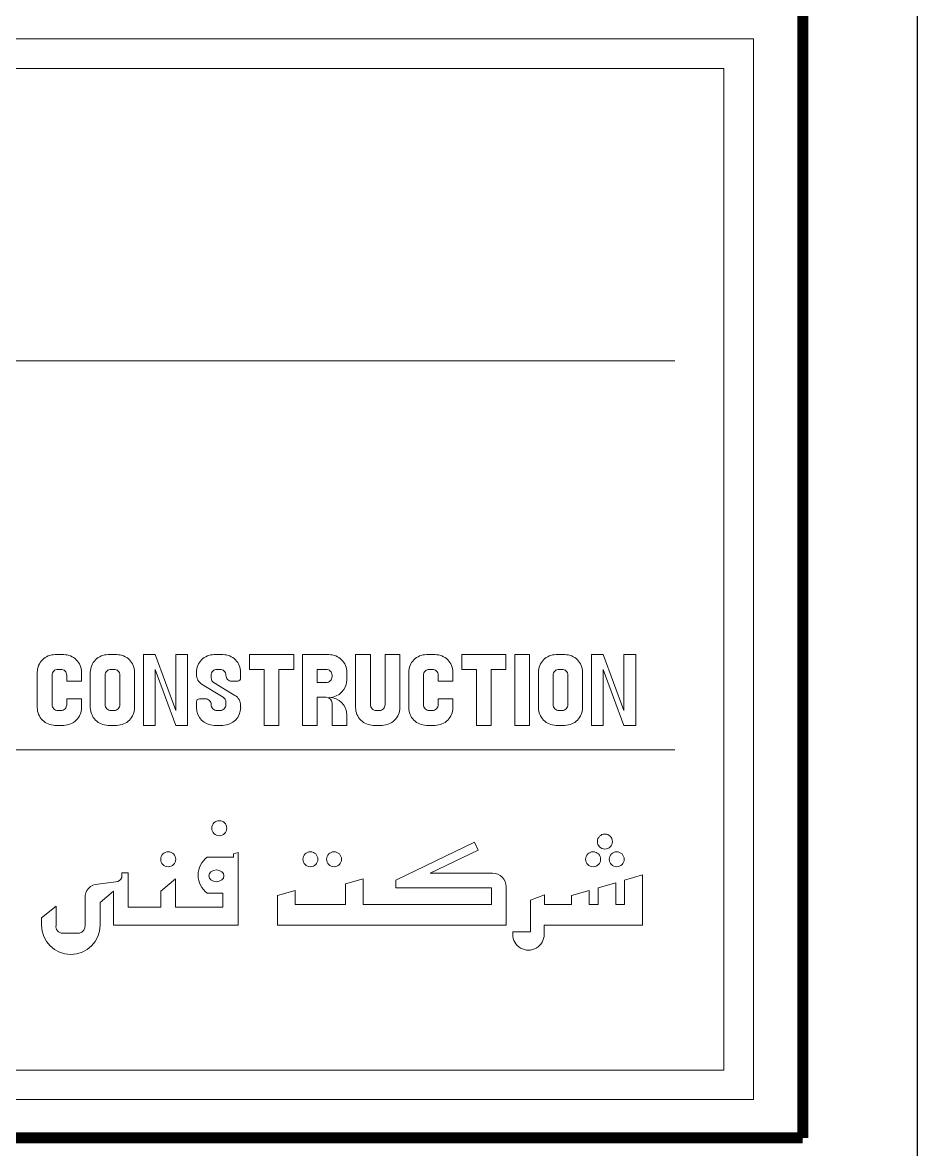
# Model space of a CAD drawing. Header units: inches. Extents: x -350577 to -266477, y -437959 to -377535.
# Drawn here: x -268428 to -266477, y -436710 to -434251 of the extents above; entities that cross this region are included whole.
import ezdxf

# ---------------------------------------------------------------- set-up
doc = ezdxf.new("R2010")
doc.units = ezdxf.units.IN
doc.header["$MEASUREMENT"] = 0
doc.layers.add('AZ_Title Line', color=91, linetype='Continuous', lineweight=9)
doc.layers.add('ORGINAL', color=7, linetype='Continuous', lineweight=13)

# ---------------------------------------------------------------- blocks, each defined once
blk = doc.blocks.new('A$C387B29BD')
at = {"color": 1}
for p, q in [((12.4, 14.944), (61.751, 14.944)), ((50.073, 6.933), (50.073, 8.488)), ((50.332, 8.488), (50.073, 8.488)), ((50.332, 8.488), (50.785, 7.257)), ((50.785, 8.488), (50.785, 7.257)), ((51.044, 8.488), (50.785, 8.488)), ((51.044, 8.488), (51.044, 6.933)), ((54.736, 8.488), (55.06, 8.488)), ((55.384, 8.488), (55.708, 8.488)), ((58.234, 8.488), (58.558, 8.488)), ((58.234, 8.488), (58.558, 8.488)), ((59.918, 6.933), (59.918, 8.488)), ((60.177, 8.488), (59.918, 8.488)), ((60.177, 8.488), (60.631, 7.257)), ((60.631, 8.488), (60.631, 7.257)), ((60.89, 8.488), (60.631, 8.488)), ((60.89, 8.488), (60.89, 6.933)), ((50.332, 6.933), (50.332, 8.164)), ((50.332, 8.164), (50.785, 6.933)), ((54.542, 7.937), (54.542, 8.132)), ((60.177, 6.933), (60.177, 8.164)), ((60.177, 8.164), (60.631, 6.933)), ((48.713, 7.905), (48.389, 7.905)), ((56.874, 7.905), (56.55, 7.905)), ((48.713, 7.516), (48.389, 7.516)), ((53.894, 7.549), (54.089, 7.549)), ((56.874, 7.516), (56.55, 7.516)), ((54.218, 7.419), (54.218, 6.933)), ((54.542, 7.16), (54.542, 6.933)), ((50.073, 6.933), (50.332, 6.933)), ((50.785, 6.933), (51.044, 6.933)), ((51.822, 6.933), (51.627, 6.933)), ((52.729, 6.933), (53.052, 6.933)), ((53.894, 6.933), (53.571, 6.933)), ((54.542, 6.933), (54.218, 6.933)), ((57.392, 6.933), (57.716, 6.933)), ((58.234, 6.933), (58.558, 6.933)), ((59.918, 6.933), (60.177, 6.933)), ((60.631, 6.933), (60.89, 6.933)), ((12.4, 6.396), (61.751, 6.396)), ((57.347, 4.365), (55.619, 3.53)), ((52.05, 4.037), (51.476, 4.037)), ((52.158, 4.137), (52.05, 4.105)), ((52.05, 4.105), (52.05, 4.037)), ((49.739, 3.693), (49.602, 3.693)), ((49.739, 2.938), (49.739, 3.693)), ((50.781, 3.559), (50.455, 3.286)), ((50.781, 2.938), (50.781, 3.559)), ((54.901, 3.562), (54.512, 3.448)), ((54.901, 3.562), (54.901, 2.994)), ((60.454, 3.474), (60.065, 3.36)), ((60.454, 3.474), (60.454, 2.994)), ((61.037, 3.644), (60.648, 3.531)), ((60.648, 3.531), (60.648, 2.994)), ((49.414, 3.286), (49.414, 2.54)), ((50.455, 3.286), (50.455, 2.938)), ((51.476, 3.243), (51.818, 3.243)), ((51.818, 3.243), (51.818, 2.938)), ((53.411, 3.303), (53.023, 3.189)), ((53.411, 3.303), (53.411, 2.994)), ((54.512, 3.448), (54.512, 2.994)), ((59.871, 3.303), (59.482, 3.189)), ((59.871, 3.303), (59.871, 2.994)), ((60.065, 3.36), (60.065, 2.994)), ((53.023, 3.189), (53.023, 2.54)), ((53.411, 2.994), (54.512, 2.994)), ((54.901, 2.994), (57.72, 2.994)), ((58.89, 3.206), (58.579, 3.092)), ((58.579, 3.092), (58.579, 2.994)), ((58.89, 3.206), (58.89, 2.994)), ((59.482, 3.189), (59.482, 2.994)), ((50.455, 2.938), (49.739, 2.938)), ((51.818, 2.938), (50.781, 2.938)), ((49.414, 2.54), (52.158, 2.54)), ((53.023, 2.54), (58.044, 2.54))]:
    blk.add_line(p, q, dxfattribs=at)
for points in [[(0.648, -1.295), (63.476, -1.295), (63.476, 22.022), (0.648, 22.022)], [(1.295, -0.648), (62.829, -0.648), (62.829, 21.375), (1.295, 21.375)]]:
    blk.add_lwpolyline(points, close=True)
for points in [[(48.713, 7.516), (48.713, 7.322, -0.414214), (48.324, 6.933), (48.13, 6.933, -0.414214), (47.741, 7.322), (47.741, 8.099, -0.414214), (48.13, 8.488), (48.324, 8.488, -0.414214), (48.713, 8.099), (48.713, 7.905)], [(49.879, 8.099), (49.879, 7.322, -0.414214), (49.49, 6.933), (49.296, 6.933, -0.414214), (48.907, 7.322), (48.907, 8.099, -0.414214), (49.296, 8.488), (49.49, 8.488, -0.414214), (49.879, 8.099), (49.879, 7.905)], [(52.21, 7.322), (52.21, 7.37, 0.263447), (52.085, 7.592), (51.626, 7.867, -0.263447), (51.563, 7.978), (51.563, 8.035, -0.414214), (51.692, 8.164), (51.757, 8.164, -0.414214), (51.886, 8.035), (51.886, 8.035, 0.414214), (52.016, 7.905), (52.146, 7.905, 0.414214), (52.21, 7.97), (52.21, 8.099, 0.414214), (51.822, 8.488), (51.627, 8.488, 0.414214), (51.239, 8.099), (51.239, 8.052, 0.263447), (51.365, 7.83), (51.824, 7.554, -0.263447), (51.886, 7.443), (51.886, 7.387, -0.414214), (51.757, 7.257), (51.692, 7.257, -0.414214), (51.563, 7.387), (51.563, 7.387, 0.414214), (51.433, 7.516), (51.304, 7.516, 0.414214), (51.239, 7.452), (51.239, 7.322)], [(53.571, 6.933), (53.571, 8.488), (54.154, 8.488, -0.414214), (54.542, 8.099), (54.542, 7.905)], [(55.708, 8.488), (55.708, 7.322, -0.414214), (55.319, 6.933), (55.125, 6.933, -0.414214), (54.736, 7.322), (54.736, 8.488)], [(55.384, 8.488), (55.384, 7.905), (55.384, 7.387, -0.414214), (55.255, 7.257), (55.19, 7.257, -0.414214), (55.06, 7.387), (55.06, 8.488)], [(56.874, 7.516), (56.874, 7.322, -0.414214), (56.485, 6.933), (56.291, 6.933, -0.414214), (55.902, 7.322), (55.902, 8.099, -0.414214), (56.291, 8.488), (56.485, 8.488, -0.414214), (56.874, 8.099), (56.874, 7.905)], [(59.724, 8.099), (59.724, 7.322, -0.414214), (59.335, 6.933), (59.141, 6.933, -0.414214), (58.752, 7.322), (58.752, 8.099, -0.414214), (59.141, 8.488), (59.335, 8.488, -0.414214), (59.724, 8.099), (59.724, 7.905)], [(48.389, 7.516), (48.389, 7.387, -0.414214), (48.259, 7.257), (48.195, 7.257, -0.414214), (48.065, 7.387), (48.065, 8.035, -0.414214), (48.195, 8.164), (48.259, 8.164, -0.414214), (48.389, 8.035), (48.389, 7.905)], [(54.218, 8.035), (54.218, 8.002, -0.414214), (54.089, 7.873), (53.894, 7.873), (53.894, 8.164), (54.089, 8.164, -0.414214), (54.218, 8.035), (54.218, 8.002)], [(56.55, 7.516), (56.55, 7.387, -0.414214), (56.421, 7.257), (56.356, 7.257, -0.414214), (56.226, 7.387), (56.226, 8.035, -0.414214), (56.356, 8.164), (56.421, 8.164, -0.414214), (56.55, 8.035), (56.55, 7.905)], [(58.044, 2.54), (58.044, 3.384, 0.414437), (57.744, 3.684), (56.378, 3.684), (57.43, 4.192), (57.347, 4.365)], [(49.602, 3.693), (49.602, 3.586, -0.23235), (49.468, 3.492), (49.468, 3.492), (49.073, 3.441, 0.446282), (48.797, 3.133), (48.797, 2.54, -0.322554), (48.668, 2.361), (48.297, 2.361, -0.482916), (48.155, 2.54), (48.155, 2.96), (47.837, 2.699), (47.837, 2.54, 1), (49.121, 2.54), (49.121, 3.035), (49.414, 3.286)], [(61.037, 3.644), (61.037, 2.54), (58.879, 2.54), (58.879, 2.336, -1.002002), (58.189, 2.337), (58.189, 2.392), (58.579, 2.392), (58.579, 2.994)]]:
    blk.add_lwpolyline(points, format="xyb", dxfattribs=at)
for points in [[(53.052, 8.164), (53.376, 8.164), (53.376, 8.488), (52.405, 8.488), (52.405, 8.164), (52.729, 8.164)], [(53.085, 8.488), (52.696, 8.488)], [(57.392, 6.933), (57.392, 8.164), (57.068, 8.164), (57.068, 8.488), (58.04, 8.488), (58.04, 8.164), (57.716, 8.164), (57.716, 6.933)], [(57.36, 8.488), (57.748, 8.488)], [(58.234, 6.933), (58.234, 8.488)], [(58.558, 6.933), (58.558, 8.488)], [(52.729, 8.164), (52.729, 6.933)], [(53.052, 6.933), (53.052, 8.164)], [(53.894, 6.933), (53.894, 7.549)], [(52.158, 4.137), (52.158, 2.54), (50.001, 2.54)], [(57.72, 2.994), (57.72, 3.36), (55.619, 3.36), (55.619, 3.53)], [(58.89, 2.994), (59.482, 2.994)], [(59.871, 2.994), (60.065, 2.994)], [(60.454, 2.994), (60.648, 2.994)]]:
    blk.add_lwpolyline(points, dxfattribs=at)
for points in [[(49.555, 7.905), (49.555, 7.387, -0.414214), (49.425, 7.257), (49.36, 7.257, -0.414214), (49.231, 7.387), (49.231, 8.035, -0.414214), (49.36, 8.164), (49.425, 8.164, -0.414214), (49.555, 8.035)], [(59.4, 7.905), (59.4, 7.387, -0.414214), (59.27, 7.257), (59.206, 7.257, -0.414214), (59.076, 7.387), (59.076, 8.035, -0.414214), (59.206, 8.164), (59.27, 8.164, -0.414214), (59.4, 8.035)]]:
    blk.add_lwpolyline(points, format="xyb", close=True, dxfattribs=at)
for centre in [(51.741, 4.672), (60.214, 4.378), (50.618, 3.989), (53.743, 3.989), (54.262, 3.989), (59.955, 3.989), (60.473, 3.989)]:
    blk.add_circle(centre, 0.165, dxfattribs=at)
for centre, radius, start, end in [((54.154, 7.937), 0.389, 270, 0), ((54.089, 7.419), 0.13, 0, 90), ((54.154, 7.16), 0.389, 0, 90), ((51.627, 7.322), 0.389, 180, 270), ((51.822, 7.322), 0.389, 270, 0), ((51.771, 3.64), 0.495, 126.6083, 233.3917)]:
    blk.add_arc(centre, radius, start, end, dxfattribs=at)
blk.add_ellipse((51.676, 3.625), major_axis=(-0.167, 0), ratio=0.770841, dxfattribs=at)

msp = doc.modelspace()

# ---------------------------------------------------------------- linework, layer by layer
for points in [[(-350576.7, -436934.7), (-266476.7, -436934.7), (-266476.7, -377534.7), (-350576.7, -377534.7)], [(-350326.7, -436684.7), (-266726.7, -436684.7), (-266726.7, -377784.7), (-350326.7, -377784.7)]]:
    msp.add_lwpolyline(points, close=True)
at = {"layer": 'AZ_Title Line', "const_width": 24.3}
for points in [[(-266726.7, -436684.7), (-266726.7, -428844.5)], [(-266726.7, -436684.7), (-284590.5, -436684.7)]]:
    msp.add_lwpolyline(points, dxfattribs=at)
at = {"layer": 'ORGINAL'}
for p, q in [((-266726.7, -436684.7), (-266726.7, -431686.5)), ((-284590.5, -436684.7), (-266726.7, -436684.7))]:
    msp.add_line(p, q, dxfattribs=at)

# ---------------------------------------------------------------- block references
at = {"layer": 'ORGINAL', "xscale": 99.24347266666626, "yscale": 99.24347266666626, "zscale": 99.24347266666626}
msp.add_blockref('A$C387B29BD', (-273134.1, -436472.7), dxfattribs=at)

doc.saveas('drawing.dxf')
